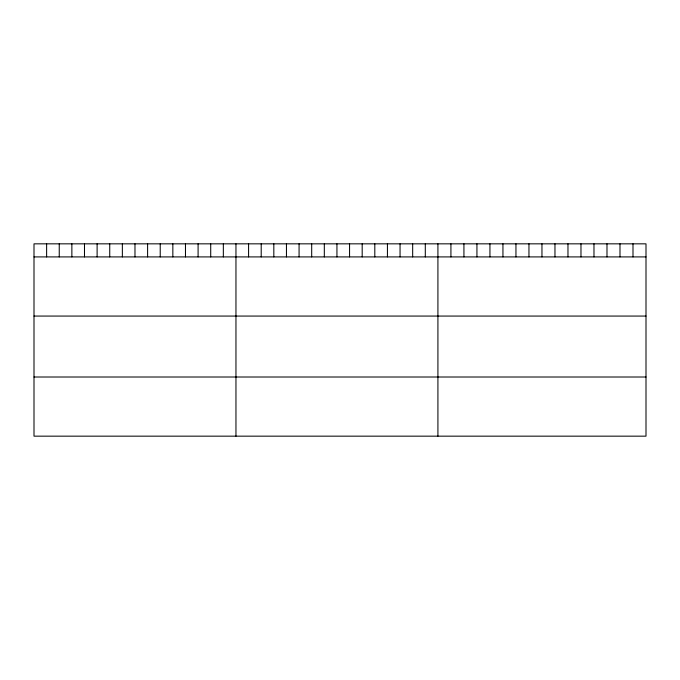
<?xml version="1.0" encoding="UTF-8"?>
<svg xmlns="http://www.w3.org/2000/svg" width="680" height="680" viewBox="0 0 680 680"><rect width="100%" height="100%" fill="white"/><g stroke="black" fill="none" stroke-linecap="round" stroke-linejoin="round"><path stroke-width="1.02" d="M646 256.912L646 436.16L34 436.16L34 243.839L646 243.839L646 256.912L34 256.912M34 316.064L646 316.064M34 377.009L646 377.009M632.995 243.839L632.995 256.912M619.99 243.839L619.99 256.912M606.985 243.839L606.985 256.912M593.98 243.839L593.98 256.912M580.975 243.839L580.975 256.912M567.97 243.839L567.97 256.912M554.965 243.839L554.965 256.912M541.96 243.839L541.96 256.912M528.955 243.839L528.955 256.912M515.95 243.839L515.95 256.912M502.945 243.839L502.945 256.912M489.94 243.839L489.94 256.912M476.935 243.839L476.935 256.912M463.93 243.839L463.93 256.912M450.925 243.839L450.925 256.912M437.92 243.839L437.92 436.16M425.298 243.839L425.298 256.912M412.675 243.839L412.675 256.912M400.052 243.839L400.052 256.912M387.43 243.839L387.43 256.912M374.808 243.839L374.808 256.912M362.185 243.839L362.185 256.912M349.562 243.839L349.562 256.912M336.94 243.839L336.94 256.912M324.317 243.839L324.317 256.912M311.695 243.839L311.695 256.912M299.072 243.839L299.072 256.912M286.45 243.839L286.45 256.912M273.827 243.839L273.827 256.912M261.205 243.839L261.205 256.912M248.582 243.839L248.582 256.912M235.96 243.839L235.96 436.16M223.338 243.839L223.338 256.912M210.715 243.839L210.715 256.912M198.093 243.839L198.093 256.912M185.47 243.839L185.47 256.912M172.847 243.839L172.847 256.912M160.225 243.839L160.225 256.912M147.602 243.839L147.602 256.912M134.98 243.839L134.98 256.912M122.357 243.839L122.357 256.912M109.735 243.839L109.735 256.912M97.112 243.839L97.112 256.912M84.49 243.839L84.49 256.912M71.867 243.839L71.867 256.912M59.245 243.839L59.245 256.912M46.623 243.839L46.623 256.912"/></g></svg>
